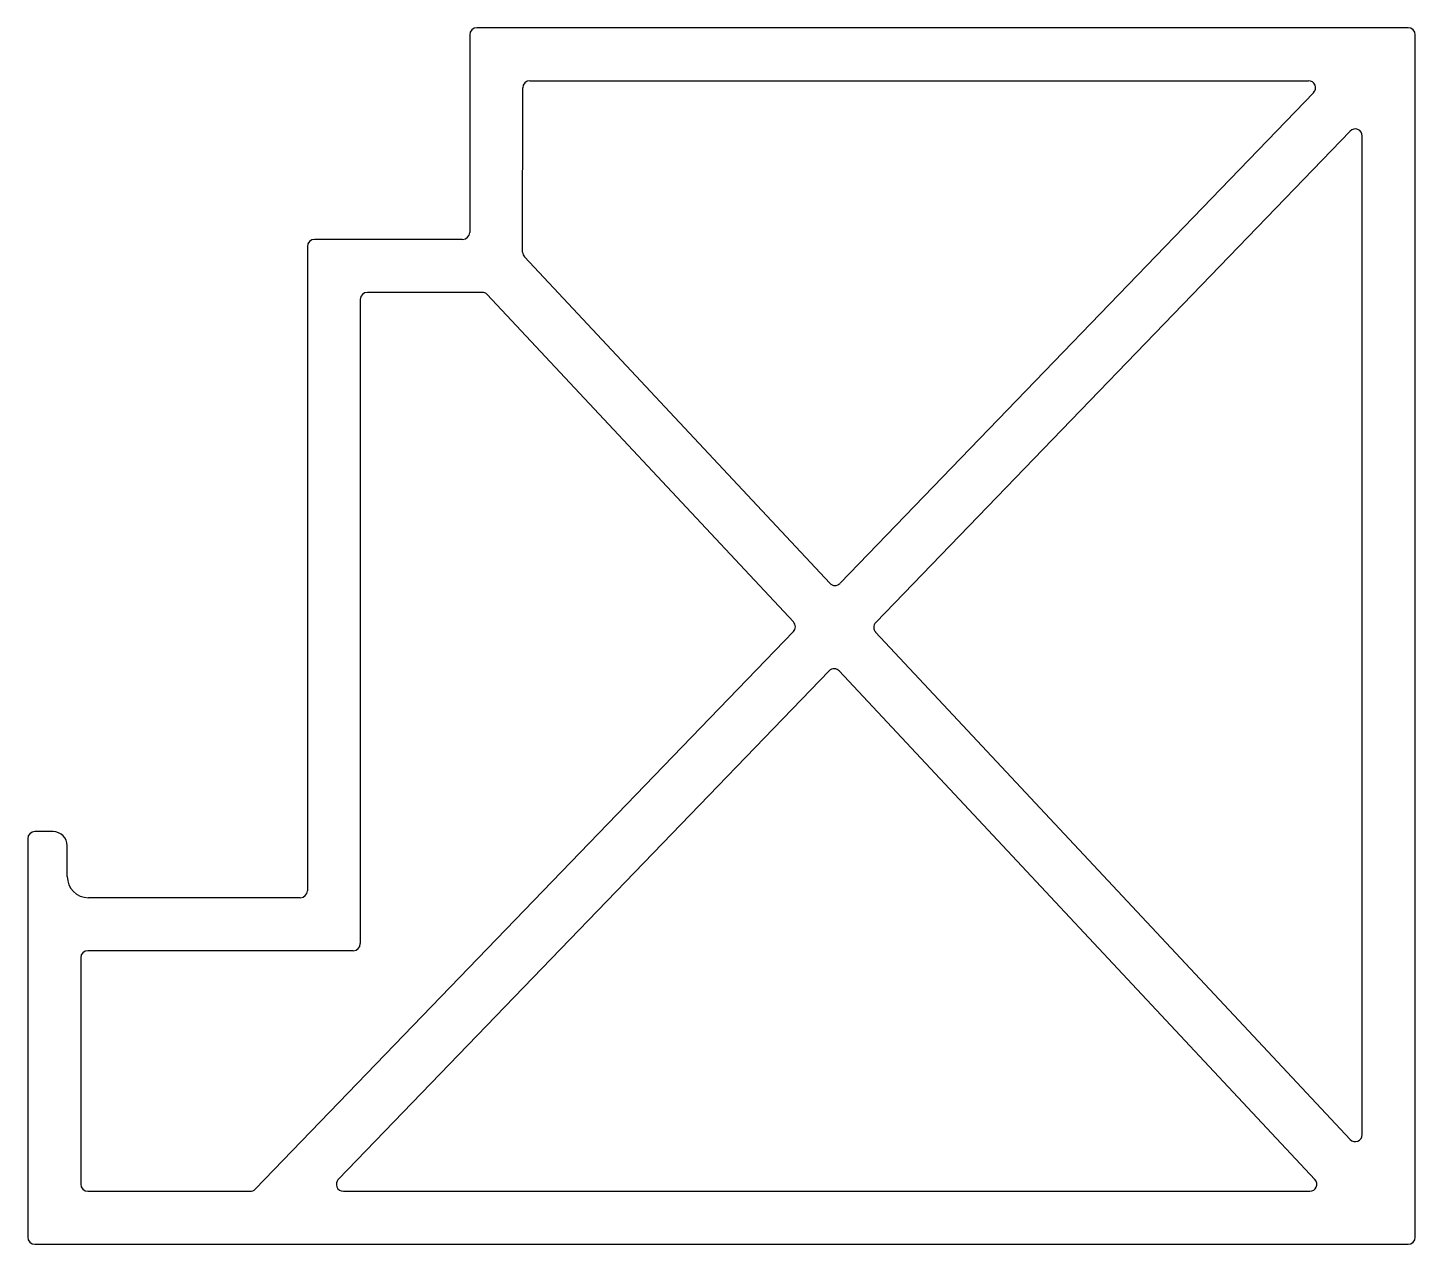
# Model space of a CAD drawing. Extents: x -21.4 to 28.6, y 11.7 to 55.5.
import ezdxf

# ---------------------------------------------------------------- set-up
doc = ezdxf.new("R2010")
doc.units = 0
doc.layers.get('0').update_dxf_attribs({"linetype": 'CONTINUOUS'})

msp = doc.modelspace()

# ---------------------------------------------------------------- linework, layer by layer
for p, q in [((28.304, 55.452), (-5.199, 55.452)), ((-5.453, 55.198), (-5.456, 48.092)), ((28.558, 11.942), (28.558, 55.198)), ((-3.294, 53.547), (24.721, 53.547)), ((-3.551, 47.38), (-3.548, 53.293)), ((24.904, 53.117), (7.866, 35.465)), ((26.216, 51.734), (9.151, 34.053)), ((26.653, 15.632), (26.653, 51.557)), ((-11.295, 47.584), (-11.295, 24.408)), ((-5.71, 47.838), (-11.041, 47.838)), ((7.498, 35.468), (-3.482, 47.207)), ((-5.01, 45.933), (-9.136, 45.933)), ((-9.39, 45.679), (-9.39, 22.503)), ((6.191, 34.076), (-4.825, 45.853)), ((-13.17, 13.67), (6.188, 33.726)), ((9.148, 33.703), (26.213, 15.458)), ((7.473, 32.315), (-10.182, 14.023)), ((24.95, 14.02), (7.841, 32.312)), ((-20.44, 26.531), (-21.099, 26.531)), ((-21.353, 26.277), (-21.353, 24.154)), ((-19.932, 24.916), (-19.932, 26.023)), ((-21.353, 24.154), (-21.353, 11.942)), ((-11.549, 24.154), (-19.17, 24.154)), ((-19.448, 21.995), (-19.448, 13.847)), ((-9.644, 22.249), (-19.194, 22.249)), ((-19.194, 13.593), (-13.353, 13.593)), ((-9.999, 13.593), (24.765, 13.593)), ((-21.099, 11.688), (28.304, 11.688))]:
    msp.add_line(p, q)
for centre, radius, start, end in [((-5.199, 55.198), 0.254, 90, 180), ((28.304, 55.198), 0.254, 0, 90), ((-3.294, 53.293), 0.254, 90, 179.9759), ((24.721, 53.293), 0.254, 316.0143, 90), ((26.399, 51.557), 0.254, 360, 136.0143), ((-5.71, 48.092), 0.254, 270, 359.9759), ((-11.041, 47.584), 0.254, 90, 180), ((-3.297, 47.38), 0.254, 179.9759, 223.0869), ((-9.136, 45.679), 0.254, 90, 180), ((-5.01, 45.679), 0.254, 43.0869, 90), ((7.683, 35.641), 0.254, 223.0869, 316.0143), ((6.005, 33.903), 0.254, 316.0143, 43.0869), ((9.334, 33.877), 0.254, 136.0143, 223.0869), ((7.656, 32.138), 0.254, 43.0869, 136.0143), ((-21.099, 26.277), 0.254, 90, 180), ((-20.44, 26.023), 0.508, 360, 90), ((-19.17, 24.916), 0.762, 180, 270), ((-11.549, 24.408), 0.254, 270, 360), ((-9.644, 22.503), 0.254, 270, 0), ((-19.194, 21.995), 0.254, 90, 180), ((26.399, 15.632), 0.254, 223.0869, 0), ((-9.999, 13.847), 0.254, 136.0143, 270), ((24.765, 13.847), 0.254, 270, 43.0869), ((-19.194, 13.847), 0.254, 180, 270), ((-13.353, 13.847), 0.254, 270, 316.0143), ((-21.099, 11.942), 0.254, 180, 270), ((28.304, 11.942), 0.254, 270, 360)]:
    msp.add_arc(centre, radius, start, end)

doc.saveas('drawing.dxf')
